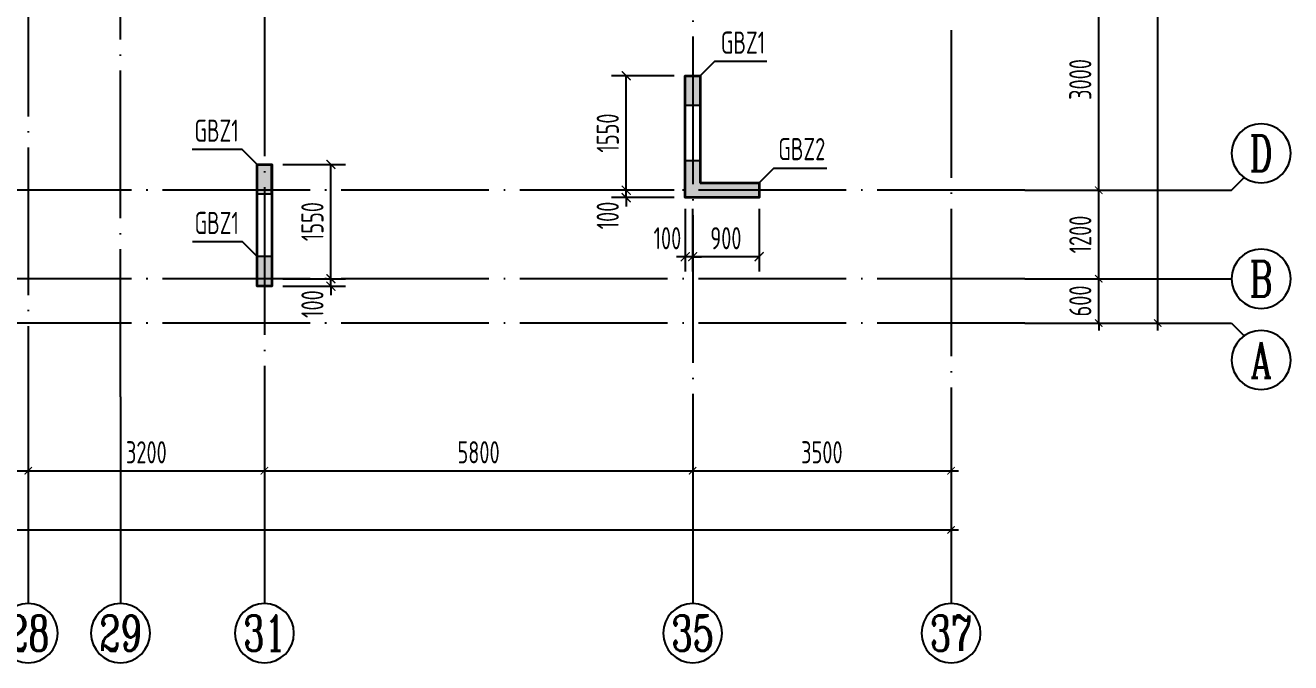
# Model space of a CAD drawing. Extents: x -668857 to 154266, y -275694 to 291306.
# Drawn here: x -302145 to -285006, y -79309 to -70675 of the extents above; entities that cross this region are included whole.
import ezdxf
from ezdxf.enums import TextEntityAlignment as Align

# ---------------------------------------------------------------- set-up
doc = ezdxf.new("R2010")
doc.units = 0
doc.header["$LTSCALE"] = 1000
doc.linetypes.add('DOTE', pattern=[2.42, 2, -0.2, 0.02, -0.2])
doc.layers.get('0').update_dxf_attribs({"linetype": 'CONTINUOUS'})
doc.layers.get('DEFPOINTS').update_dxf_attribs({"linetype": 'CONTINUOUS'})
for name, color, linetype in [('A-AXIS', 1, 'CONTINUOUS'), ('A-DOTE', 10, 'DOTE'), ('AXIS_NUM', 7, 'CONTINUOUS'), ('S-Q墙实线', 6, 'CONTINUOUS'), ('S-Q墙标注', 3, 'CONTINUOUS'), ('S-X详图填充', 252, 'CONTINUOUS'), ('S-X详图实线', 4, 'CONTINUOUS'), ('S-Y一般标注', 3, 'CONTINUOUS'), ('S-Z柱编号', 6, 'CONTINUOUS')]:
    doc.layers.add(name, color=color, linetype=linetype)
doc.styles.add('TSSD_Axis', font='complex.shx', dxfattribs={"width": 0.7, "bigfont": 'hztxt.shx'})
doc.styles.add('TSSD_DIMENSION', font='Tssdeng.shx', dxfattribs={"width": 0.7, "bigfont": 'tssdchn.shx'})
doc.styles.add('TSSD_REIN', font='tssdeng.shx', dxfattribs={"width": 0.7, "height": 300, "bigfont": 'tssdchn.shx'})
doc.styles.add('结构文字', font='zstxt.shx', dxfattribs={"width": 0.7, "bigfont": 'zshz.shx'})
doc.dimstyles.new('STRUCK', dxfattribs={"dimtxt": 400, "dimasz": 121, "dimexe": 200, "dimexo": 150, "dimgap": 115, "dimtad": 1, "dimdec": 0, "dimdsep": 46, "dimtxsty": '结构文字', "dimblk": 'ARCHTICK', "dimcen": 400, "dimclrd": 3, "dimclre": 3, "dimclrt": 7, "dimadec": 0, "dimazin": 0, "dimtfac": 1, "dimtdec": 0, "dimtix": 1, "dimtmove": 2, "dimatfit": 3, "dimldrblk": '_DIMX', "dimfxl": 0, "dimtolj": 1, "dimtzin": 0, "dimarcsym": 0})
doc.dimstyles.new('TSSD_100_100', dxfattribs={"dimtxt": 300, "dimasz": 100, "dimexe": 100, "dimexo": 250, "dimgap": 100, "dimtad": 1, "dimdec": 0, "dimzin": 0, "dimdsep": 46, "dimtxsty": 'TSSD_DIMENSION', "dimblk": 'ARCHTICK', "dimcen": 0, "dimdle": 100, "dimclrt": 7, "dimadec": 0, "dimazin": 0, "dimtfac": 1, "dimtdec": 0, "dimtix": 1, "dimtmove": 2, "dimatfit": 3, "dimldrblk": 'ARCHTICK', "dimfxl": 0, "dimtolj": 1, "dimtzin": 0, "dimarcsym": 0})

# ---------------------------------------------------------------- blocks, each defined once
blk = doc.blocks.new('_ArchTick')
at = {"color": 0, "linetype": 'ByBlock', "const_width": 0.15}
blk.add_lwpolyline([(-0.5, -0.5), (0.5, 0.5)], dxfattribs=at)
blk = doc.blocks.new('*D193')
at = {"layer": 'DEFPOINTS', "color": 0}
for p in [(42100, 3600), (45300, 3600), (45300, 2600)]:
    blk.add_point(p, dxfattribs=at)
at = {"layer": 'S-Y一般标注', "color": 0, "lineweight": -2}
for p, q in [((42100, 3350), (42100, 2500)), ((45300, 3350), (45300, 2500)), ((42000, 2600), (45400, 2600))]:
    blk.add_line(p, q, dxfattribs=at)
at = {"layer": 'S-Y一般标注', "color": 0, "lineweight": -2, "xscale": 100, "yscale": 100, "zscale": 100, "rotation": 180}
blk.add_blockref('_ArchTick', (42100, 2600), dxfattribs=at)
at = {"layer": 'S-Y一般标注', "color": 0, "lineweight": -2, "xscale": 100, "yscale": 100, "zscale": 100}
blk.add_blockref('_ArchTick', (45300, 2600), dxfattribs=at)
at = {"layer": 'S-Y一般标注', "color": 7, "insert": (43700, 2850), "char_height": 300, "attachment_point": 5, "style": 'TSSD_DIMENSION'}
blk.add_mtext('\\A1;3200', dxfattribs=at)
blk = doc.blocks.new('ts_axno')
at = {"color": 0, "linetype": 'ByBlock', "lineweight": -2}
blk.add_circle((0, 0), 0.5, dxfattribs=at)
at = {"color": 0, "linetype": 'ByBlock', "lineweight": -2, "style": 'TSSD_Axis', "width": 0.7}
blk.add_attdef('A', text='', height=0.6, dxfattribs=at).set_placement((0, 0), align=Align.MIDDLE_CENTER)
blk = doc.blocks.new('*D194')
at = {"layer": 'DEFPOINTS', "color": 0}
for p in [(45300, 3600), (51100, 3600), (51100, 2600)]:
    blk.add_point(p, dxfattribs=at)
at = {"layer": 'S-Y一般标注', "color": 0, "lineweight": -2}
for p, q in [((45300, 3350), (45300, 2500)), ((51100, 3350), (51100, 2500)), ((45200, 2600), (51200, 2600))]:
    blk.add_line(p, q, dxfattribs=at)
at = {"layer": 'S-Y一般标注', "color": 0, "lineweight": -2, "xscale": 100, "yscale": 100, "zscale": 100, "rotation": 180}
blk.add_blockref('_ArchTick', (45300, 2600), dxfattribs=at)
at = {"layer": 'S-Y一般标注', "color": 0, "lineweight": -2, "xscale": 100, "yscale": 100, "zscale": 100}
blk.add_blockref('_ArchTick', (51100, 2600), dxfattribs=at)
at = {"layer": 'S-Y一般标注', "color": 7, "insert": (48200, 2850), "char_height": 300, "attachment_point": 5, "style": 'TSSD_DIMENSION'}
blk.add_mtext('\\A1;5800', dxfattribs=at)
blk = doc.blocks.new('*D195')
at = {"layer": 'DEFPOINTS', "color": 0}
for p in [(51100, 3600), (54600, 3600), (54600, 2600)]:
    blk.add_point(p, dxfattribs=at)
at = {"layer": 'S-Y一般标注', "color": 0, "lineweight": -2}
for p, q in [((51100, 3350), (51100, 2500)), ((54600, 3350), (54600, 2500)), ((51000, 2600), (54700, 2600))]:
    blk.add_line(p, q, dxfattribs=at)
at = {"layer": 'S-Y一般标注', "color": 0, "lineweight": -2, "xscale": 100, "yscale": 100, "zscale": 100, "rotation": 180}
blk.add_blockref('_ArchTick', (51100, 2600), dxfattribs=at)
at = {"layer": 'S-Y一般标注', "color": 0, "lineweight": -2, "xscale": 100, "yscale": 100, "zscale": 100}
blk.add_blockref('_ArchTick', (54600, 2600), dxfattribs=at)
at = {"layer": 'S-Y一般标注', "color": 7, "insert": (52850, 2850), "char_height": 300, "attachment_point": 5, "style": 'TSSD_DIMENSION'}
blk.add_mtext('\\A1;3500', dxfattribs=at)
blk = doc.blocks.new('*D196')
at = {"layer": 'DEFPOINTS', "color": 0}
for p in [(4600, 3600), (54600, 3600), (54600, 1800)]:
    blk.add_point(p, dxfattribs=at)
at = {"layer": 'S-Y一般标注', "color": 0, "lineweight": -2}
for p, q in [((4600, 3350), (4600, 1700)), ((54600, 3350), (54600, 1700)), ((4500, 1800), (54700, 1800))]:
    blk.add_line(p, q, dxfattribs=at)
at = {"layer": 'S-Y一般标注', "color": 0, "lineweight": -2, "xscale": 100, "yscale": 100, "zscale": 100, "rotation": 180}
blk.add_blockref('_ArchTick', (4600, 1800), dxfattribs=at)
at = {"layer": 'S-Y一般标注', "color": 0, "lineweight": -2, "xscale": 100, "yscale": 100, "zscale": 100}
blk.add_blockref('_ArchTick', (54600, 1800), dxfattribs=at)
at = {"layer": 'S-Y一般标注', "color": 7, "insert": (29600, 2050), "char_height": 300, "attachment_point": 5, "style": 'TSSD_DIMENSION'}
blk.add_mtext('\\A1;50000', dxfattribs=at)
blk = doc.blocks.new('*D200')
at = {"layer": 'DEFPOINTS', "color": 0}
for p in [(38900, 3600), (42100, 3600), (42100, 2600)]:
    blk.add_point(p, dxfattribs=at)
at = {"layer": 'S-Y一般标注', "color": 0, "lineweight": -2}
for p, q in [((38900, 3350), (38900, 2500)), ((42100, 3350), (42100, 2500)), ((38800, 2600), (42200, 2600))]:
    blk.add_line(p, q, dxfattribs=at)
at = {"layer": 'S-Y一般标注', "color": 0, "lineweight": -2, "xscale": 100, "yscale": 100, "zscale": 100, "rotation": 180}
blk.add_blockref('_ArchTick', (38900, 2600), dxfattribs=at)
at = {"layer": 'S-Y一般标注', "color": 0, "lineweight": -2, "xscale": 100, "yscale": 100, "zscale": 100}
blk.add_blockref('_ArchTick', (42100, 2600), dxfattribs=at)
at = {"layer": 'S-Y一般标注', "color": 7, "insert": (40500, 2850), "char_height": 300, "attachment_point": 5, "style": 'TSSD_DIMENSION'}
blk.add_mtext('\\A1;3200', dxfattribs=at)
blk = doc.blocks.new('*D201')
at = {"layer": 'DEFPOINTS', "color": 0}
for p in [(55600, 5200), (56600, 5200), (55600, 4600)]:
    blk.add_point(p, dxfattribs=at)
at = {"layer": 'S-Y一般标注', "color": 0, "lineweight": -2}
for p, q in [((55850, 5200), (56700, 5200)), ((56600, 5200), (56600, 5300)), ((56600, 4600), (56600, 5200)), ((55850, 4600), (56700, 4600)), ((56600, 4600), (56600, 4500))]:
    blk.add_line(p, q, dxfattribs=at)
at = {"layer": 'S-Y一般标注', "color": 0, "lineweight": -2, "xscale": 100, "yscale": 100, "zscale": 100}
for p, rotation in [((56600, 5200), 270), ((56600, 4600), 90)]:
    blk.add_blockref('_ArchTick', p, dxfattribs=dict(at, rotation=rotation))
at = {"layer": 'S-Y一般标注', "color": 7, "insert": (56350, 4900), "char_height": 300, "attachment_point": 5, "rotation": 90, "style": 'TSSD_DIMENSION'}
blk.add_mtext('\\A1;600', dxfattribs=at)
blk = doc.blocks.new('*D207')
at = {"layer": 'DEFPOINTS', "color": 0}
for p in [(55600, 17150), (57400, 17150), (55600, 4600)]:
    blk.add_point(p, dxfattribs=at)
at = {"layer": 'S-Y一般标注', "color": 0, "lineweight": -2}
for p, q in [((55850, 17150), (57500, 17150)), ((57400, 4500), (57400, 17250)), ((55850, 4600), (57500, 4600))]:
    blk.add_line(p, q, dxfattribs=at)
at = {"layer": 'S-Y一般标注', "color": 0, "lineweight": -2, "xscale": 100, "yscale": 100, "zscale": 100}
for p, rotation in [((57400, 17150), 90), ((57400, 4600), 270)]:
    blk.add_blockref('_ArchTick', p, dxfattribs=dict(at, rotation=rotation))
at = {"layer": 'S-Y一般标注', "color": 7, "insert": (57150, 10875), "char_height": 300, "attachment_point": 5, "rotation": 90, "style": 'TSSD_DIMENSION'}
blk.add_mtext('\\A1;12550', dxfattribs=at)
blk = doc.blocks.new('*D209')
at = {"layer": 'DEFPOINTS', "color": 0}
for p in [(55600, 6400), (56600, 6400), (55600, 5200)]:
    blk.add_point(p, dxfattribs=at)
at = {"layer": 'S-Y一般标注', "color": 0, "lineweight": -2}
for p, q in [((55850, 6400), (56700, 6400)), ((56600, 5100), (56600, 6500)), ((55850, 5200), (56700, 5200))]:
    blk.add_line(p, q, dxfattribs=at)
at = {"layer": 'S-Y一般标注', "color": 0, "lineweight": -2, "xscale": 100, "yscale": 100, "zscale": 100}
for p, rotation in [((56600, 6400), 90), ((56600, 5200), 270)]:
    blk.add_blockref('_ArchTick', p, dxfattribs=dict(at, rotation=rotation))
at = {"layer": 'S-Y一般标注', "color": 7, "insert": (56350, 5800), "char_height": 300, "attachment_point": 5, "rotation": 90, "style": 'TSSD_DIMENSION'}
blk.add_mtext('\\A1;1200', dxfattribs=at)
blk = doc.blocks.new('*D210')
at = {"layer": 'DEFPOINTS', "color": 0}
for p in [(55600, 9400), (56600, 9400), (55600, 6400)]:
    blk.add_point(p, dxfattribs=at)
at = {"layer": 'S-Y一般标注', "color": 0, "lineweight": -2}
for p, q in [((56600, 6300), (56600, 9500)), ((55850, 9400), (56700, 9400)), ((55850, 6400), (56700, 6400))]:
    blk.add_line(p, q, dxfattribs=at)
at = {"layer": 'S-Y一般标注', "color": 0, "lineweight": -2, "xscale": 100, "yscale": 100, "zscale": 100}
for p, rotation in [((56600, 9400), 90), ((56600, 6400), 270)]:
    blk.add_blockref('_ArchTick', p, dxfattribs=dict(at, rotation=rotation))
at = {"layer": 'S-Y一般标注', "color": 7, "insert": (56350, 7900), "char_height": 300, "attachment_point": 5, "rotation": 90, "style": 'TSSD_DIMENSION'}
blk.add_mtext('\\A1;3000', dxfattribs=at)
blk = doc.blocks.new('*D1857')
at = {"layer": 'DEFPOINTS', "color": 0}
for p in [(-294006, -72909), (-293206, -72909), (-293206, -73009)]:
    blk.add_point(p, dxfattribs=at)
at = {"layer": 'S-Q墙标注', "color": 3, "lineweight": -2}
for p, q in [((-294006, -72909), (-294006, -72788)), ((-293356, -72909), (-294206, -72909)), ((-293356, -73009), (-294206, -73009)), ((-294006, -73009), (-294006, -72909)), ((-294006, -73009), (-294006, -73130))]:
    blk.add_line(p, q, dxfattribs=at)
at = {"layer": 'S-Q墙标注', "color": 3, "lineweight": -2, "xscale": 121, "yscale": 121, "zscale": 121}
for p, rotation in [((-294006, -72909), 270), ((-294006, -73009), 90)]:
    blk.add_blockref('_ArchTick', p, dxfattribs=dict(at, rotation=rotation))
at = {"layer": 'S-Q墙标注', "color": 7, "insert": (-294256, -73251), "char_height": 300, "attachment_point": 5, "rotation": 90, "style": 'TSSD_REIN'}
blk.add_mtext('\\A1;100', dxfattribs=at)
blk = doc.blocks.new('_DIMX')
blk.add_line((-150, 0), (150, 0))
at = {"const_width": 50}
blk.add_lwpolyline([(-70, -70), (70, 70)], dxfattribs=at)
blk = doc.blocks.new('*D1858')
at = {"layer": 'DEFPOINTS', "color": 0}
for p in [(-294006, -71359), (-293206, -71359), (-293206, -72909)]:
    blk.add_point(p, dxfattribs=at)
at = {"layer": 'S-Q墙标注', "color": 3, "lineweight": -2}
for p, q in [((-293356, -71359), (-294206, -71359)), ((-294006, -72909), (-294006, -71359)), ((-293356, -72909), (-294206, -72909))]:
    blk.add_line(p, q, dxfattribs=at)
at = {"layer": 'S-Q墙标注', "color": 3, "lineweight": -2, "xscale": 121, "yscale": 121, "zscale": 121}
for p, rotation in [((-294006, -71359), 90), ((-294006, -72909), 270)]:
    blk.add_blockref('_ArchTick', p, dxfattribs=dict(at, rotation=rotation))
at = {"layer": 'S-Q墙标注', "color": 7, "insert": (-294256, -72134), "char_height": 300, "attachment_point": 5, "rotation": 90, "style": 'TSSD_REIN'}
blk.add_mtext('\\A1;1550', dxfattribs=at)
blk = doc.blocks.new('*D1859')
at = {"layer": 'DEFPOINTS', "color": 0}
for p in [(-293106, -73009), (-292206, -73009), (-293106, -73809)]:
    blk.add_point(p, dxfattribs=at)
at = {"layer": 'S-Q墙标注', "color": 3, "lineweight": -2}
for p, q in [((-293106, -73159), (-293106, -74009)), ((-292206, -73159), (-292206, -74009)), ((-292206, -73809), (-293106, -73809))]:
    blk.add_line(p, q, dxfattribs=at)
at = {"layer": 'S-Q墙标注', "color": 3, "lineweight": -2, "xscale": 121, "yscale": 121, "zscale": 121, "rotation": 180}
blk.add_blockref('_ArchTick', (-293106, -73809), dxfattribs=at)
at = {"layer": 'S-Q墙标注', "color": 3, "lineweight": -2, "xscale": 121, "yscale": 121, "zscale": 121}
blk.add_blockref('_ArchTick', (-292206, -73809), dxfattribs=at)
at = {"layer": 'S-Q墙标注', "color": 7, "insert": (-292656, -73559), "char_height": 300, "attachment_point": 5, "style": 'TSSD_REIN'}
blk.add_mtext('\\A1;900', dxfattribs=at)
blk = doc.blocks.new('*D1860')
at = {"layer": 'DEFPOINTS', "color": 0}
for p in [(-293206, -73009), (-293106, -73009), (-293206, -73809)]:
    blk.add_point(p, dxfattribs=at)
at = {"layer": 'S-Q墙标注', "color": 3, "lineweight": -2}
for p, q in [((-293206, -73159), (-293206, -74009)), ((-293106, -73159), (-293106, -74009)), ((-293206, -73809), (-293327, -73809)), ((-293106, -73809), (-293206, -73809)), ((-293106, -73809), (-292985, -73809))]:
    blk.add_line(p, q, dxfattribs=at)
at = {"layer": 'S-Q墙标注', "color": 3, "lineweight": -2, "xscale": 121, "yscale": 121, "zscale": 121}
blk.add_blockref('_ArchTick', (-293206, -73809), dxfattribs=at)
at = {"layer": 'S-Q墙标注', "color": 3, "lineweight": -2, "xscale": 121, "yscale": 121, "zscale": 121, "rotation": 180}
blk.add_blockref('_ArchTick', (-293106, -73809), dxfattribs=at)
at = {"layer": 'S-Q墙标注', "color": 7, "insert": (-293448, -73559), "char_height": 300, "attachment_point": 5, "style": 'TSSD_REIN'}
blk.add_mtext('\\A1;100', dxfattribs=at)
blk = doc.blocks.new('*D1861')
at = {"layer": 'DEFPOINTS', "color": 0}
for p in [(-298806, -74109), (-298806, -74209), (-298006, -74109)]:
    blk.add_point(p, dxfattribs=at)
at = {"layer": 'S-Q墙标注', "color": 3, "lineweight": -2}
for p, q in [((-298006, -74109), (-298006, -73988)), ((-298656, -74109), (-297806, -74109)), ((-298656, -74209), (-297806, -74209)), ((-298006, -74209), (-298006, -74109)), ((-298006, -74209), (-298006, -74330))]:
    blk.add_line(p, q, dxfattribs=at)
at = {"layer": 'S-Q墙标注', "color": 3, "lineweight": -2, "xscale": 121, "yscale": 121, "zscale": 121}
for p, rotation in [((-298006, -74109), 270), ((-298006, -74209), 90)]:
    blk.add_blockref('_ArchTick', p, dxfattribs=dict(at, rotation=rotation))
at = {"layer": 'S-Q墙标注', "color": 7, "insert": (-298256, -74451), "char_height": 300, "attachment_point": 5, "rotation": 90, "style": 'TSSD_REIN'}
blk.add_mtext('\\A1;100', dxfattribs=at)
blk = doc.blocks.new('*D1862')
at = {"layer": 'DEFPOINTS', "color": 0}
for p in [(-298806, -72559), (-298006, -72559), (-298806, -74109)]:
    blk.add_point(p, dxfattribs=at)
at = {"layer": 'S-Q墙标注', "color": 3, "lineweight": -2}
for p, q in [((-298656, -72559), (-297806, -72559)), ((-298006, -74109), (-298006, -72559)), ((-298656, -74109), (-297806, -74109))]:
    blk.add_line(p, q, dxfattribs=at)
at = {"layer": 'S-Q墙标注', "color": 3, "lineweight": -2, "xscale": 121, "yscale": 121, "zscale": 121}
for p, rotation in [((-298006, -72559), 90), ((-298006, -74109), 270)]:
    blk.add_blockref('_ArchTick', p, dxfattribs=dict(at, rotation=rotation))
at = {"layer": 'S-Q墙标注', "color": 7, "insert": (-298256, -73334), "char_height": 300, "attachment_point": 5, "rotation": 90, "style": 'TSSD_REIN'}
blk.add_mtext('\\A1;1550', dxfattribs=at)
blk = doc.blocks.new('20210726.16395156')
at = {"layer": 'A-AXIS'}
for p, q in [((58400, 6400), (58571.6, 6571.7)), ((55600, 6400), (58400, 6400)), ((55600, 5200), (58400, 5200)), ((55600, 4600), (58400, 4600)), ((58400, 4600), (58571.6, 4428.4)), ((42100, 3600), (42100, 800)), ((43350, 3600.3), (43350, 800.3)), ((45300, 3600), (45300, 800)), ((51100, 3600), (51100, 800)), ((54600, 3600), (54600, 800))]:
    blk.add_line(p, q, dxfattribs=at)
at = {"layer": 'A-DOTE'}
for p, q in [((54600, 18249.9), (54600, 3600)), ((45299.8, 13700), (45300, 3600)), ((43350, 3600.2), (43350, 11500)), ((51100, 10900), (51100, 3600)), ((42100, 9400), (42100, 3600)), ((55600, 6400), (3600, 6400)), ((55600, 5200), (3600, 5200)), ((55600, 4600), (3600, 4600))]:
    blk.add_line(p, q, dxfattribs=at)
at = {"layer": 'A-AXIS'}
ref = blk.add_blockref('ts_axno', (58800, 6900), dxfattribs=dict(at, xscale=-800, yscale=800, zscale=800, rotation=180))
ref.add_attrib('C', 'D', dxfattribs={"layer": 'AXIS_NUM', "height": 480, "style": 'TSSD_Axis', "width": 0.7}).set_placement((58800, 6900), align=Align.MIDDLE_CENTER)
ref = blk.add_blockref('ts_axno', (58800, 5200), dxfattribs=dict(at, xscale=-800, yscale=800, zscale=800))
ref.add_attrib('A', 'B', dxfattribs={"layer": 'AXIS_NUM', "height": 480, "style": 'TSSD_Axis', "width": 0.7}).set_placement((58800, 5200), align=Align.MIDDLE_CENTER)
ref = blk.add_blockref('ts_axno', (58800, 4100), dxfattribs=dict(at, xscale=-800, yscale=800, zscale=800))
ref.add_attrib('F', 'A', dxfattribs={"layer": 'AXIS_NUM', "height": 480, "style": 'TSSD_Axis', "width": 0.7}).set_placement((58800, 4100), align=Align.MIDDLE_CENTER)
ref = blk.add_blockref('ts_axno', (42100, 400), dxfattribs=dict(at, xscale=-800, yscale=800, zscale=800, rotation=180))
ref.add_attrib('19', '28', dxfattribs={"layer": 'AXIS_NUM', "height": 480, "style": 'TSSD_Axis', "width": 0.7}).set_placement((42100, 400), align=Align.MIDDLE_CENTER)
ref = blk.add_blockref('ts_axno', (43350, 400.3), dxfattribs=dict(at, xscale=-800, yscale=800, zscale=800, rotation=180))
ref.add_attrib('5', '29', dxfattribs={"layer": 'AXIS_NUM', "height": 480, "style": 'TSSD_Axis', "width": 0.7}).set_placement((43350, 400.3), align=Align.MIDDLE_CENTER)
ref = blk.add_blockref('ts_axno', (45300, 400), dxfattribs=dict(at, xscale=-800, yscale=800, zscale=800, rotation=180))
ref.add_attrib('19', '31', dxfattribs={"layer": 'AXIS_NUM', "height": 480, "style": 'TSSD_Axis', "width": 0.7}).set_placement((45300, 400), align=Align.MIDDLE_CENTER)
ref = blk.add_blockref('ts_axno', (51100, 400), dxfattribs=dict(at, xscale=-800, yscale=800, zscale=800, rotation=180))
ref.add_attrib('22', '35', dxfattribs={"layer": 'AXIS_NUM', "height": 480, "style": 'TSSD_Axis', "width": 0.7}).set_placement((51100, 400), align=Align.MIDDLE_CENTER)
ref = blk.add_blockref('ts_axno', (54600, 400), dxfattribs=dict(at, xscale=-800, yscale=800, zscale=800, rotation=180))
ref.add_attrib('23', '37', dxfattribs={"layer": 'AXIS_NUM', "height": 480, "style": 'TSSD_Axis', "width": 0.7}).set_placement((54600, 400), align=Align.MIDDLE_CENTER)
at = {"layer": 'S-Y一般标注'}
for base, p1, p2, picture, middle in [((57400, 17150), (55600, 4600), (55600, 17150), '*D207', (57150, 10875)), ((56600, 9400), (55600, 6400), (55600, 9400), '*D210', (56350, 7900)), ((56600, 6400), (55600, 5200), (55600, 6400), '*D209', (56350, 5800)), ((56600, 5200), (55600, 4600), (55600, 5200), '*D201', (56350, 4900))]:
    dim = blk.add_linear_dim(base=base, p1=p1, p2=p2, angle=90, dimstyle='TSSD_100_100', dxfattribs=at)
    dim.commit()
    dim.dimension.update_dxf_attribs({"geometry": picture, "text_midpoint": middle})
for base, p1, p2, picture, middle in [((54600, 1800), (4600, 3600), (54600, 3600), '*D196', (29600, 2050)), ((42100, 2600.1), (38900, 3600.1), (42100, 3600.1), '*D200', (40500, 2850.1)), ((45300, 2600.1), (42100, 3600.1), (45300, 3600.1), '*D193', (43700, 2850.1)), ((51100, 2600), (45300, 3600), (51100, 3600), '*D194', (48200, 2850)), ((54600, 2600), (51100, 3600), (54600, 3600), '*D195', (52850, 2850))]:
    dim = blk.add_linear_dim(base=base, p1=p1, p2=p2, dimstyle='TSSD_100_100', dxfattribs=at)
    dim.commit()
    dim.dimension.update_dxf_attribs({"geometry": picture, "text_midpoint": middle})

msp = doc.modelspace()

# ---------------------------------------------------------------- hatches: boundary and pattern name
at = {"layer": 'S-X详图填充'}
h = msp.add_hatch(color=256, dxfattribs=at)
h.dxf.hatch_style = 1
h.paths.add_polyline_path([(-293205.93, -71758.61), (-293005.93, -71758.61), (-293005.93, -71358.61), (-293205.93, -71358.61)])
h = msp.add_hatch(color=256, dxfattribs=at)
h.dxf.hatch_style = 1
h.paths.add_polyline_path([(-299008.42, -72958.62), (-298808.42, -72958.62), (-298808.42, -72558.62), (-299008.42, -72558.62)])
h = msp.add_hatch(color=256, dxfattribs=at)
h.dxf.hatch_style = 1
h.paths.add_polyline_path([(-293005.93, -72508.61), (-293205.93, -72508.61), (-293205.93, -73008.61), (-292205.93, -73008.61), (-292205.93, -72808.61), (-293005.93, -72808.61)])
h = msp.add_hatch(color=256, dxfattribs=at)
h.dxf.hatch_style = 1
h.paths.add_polyline_path([(-299005.91, -74208.62), (-298805.91, -74208.62), (-298805.91, -73808.62), (-299005.91, -73808.62)])

# ---------------------------------------------------------------- linework, layer by layer
at = {"layer": 'S-Q墙实线', "lineweight": 35}
msp.add_lwpolyline([(-293005.92, -72808.61), (-292205.91, -72808.61), (-292205.91, -73008.61), (-293205.92, -73008.61), (-293205.92, -71358.61), (-293005.92, -71358.61)], close=True, dxfattribs=at)
for points in [[(-299005.94, -72908.61), (-299005.92, -72558.62), (-298805.92, -72558.63), (-298805.94, -72908.62)], [(-298805.94, -72908.61), (-298805.92, -74208.62), (-299005.92, -74208.62), (-299005.94, -72908.62)]]:
    msp.add_lwpolyline(points, dxfattribs=at)
at = {"layer": 'S-X详图实线'}
for points in [[(-293205.93, -71758.61), (-293005.93, -71758.61), (-293005.93, -71358.61), (-293205.93, -71358.61), (-293205.93, -71758.61)], [(-299008.42, -72958.62), (-298808.42, -72958.62), (-298808.42, -72558.62), (-299008.42, -72558.62), (-299008.42, -72958.62)], [(-293005.93, -72508.61), (-293205.93, -72508.61), (-293205.93, -73008.61), (-292205.93, -73008.61), (-292205.93, -72808.61), (-293005.93, -72808.61), (-293005.93, -72508.61)], [(-299005.91, -74208.62), (-298805.91, -74208.62), (-298805.91, -73808.62), (-299005.91, -73808.62), (-299005.91, -74208.62)]]:
    msp.add_lwpolyline(points, close=True, dxfattribs=at)
at = {"layer": 'S-Z柱编号', "color": 7}
for points in [[(-293005.91, -71358.61), (-292805.91, -71158.61), (-292102.04, -71158.61)], [(-299005.91, -72558.62), (-299205.91, -72358.62), (-299884.51, -72358.62)], [(-292205.91, -72808.61), (-292005.91, -72608.61), (-291290.69, -72608.61)], [(-299003.39, -73808.62), (-299203.39, -73608.62), (-299882, -73608.62)]]:
    msp.add_lwpolyline(points, dxfattribs=at)

# ---------------------------------------------------------------- block references
at = {"layer": 'A-DOTE'}
msp.add_blockref('20210726.16395156', (-344205.9, -79308.66), dxfattribs=at)

# ---------------------------------------------------------------- texts
at = {"layer": 'S-Z柱编号', "color": 7, "style": 'TSSD_REIN', "width": 0.7}
for s, p in [('GBZ1', (-292724.27, -71149.33)), ('GBZ1', (-299854.43, -72341.87)), ('GBZ2', (-291945.7, -72591.77)), ('GBZ1', (-299851.91, -73591.87))]:
    msp.add_text(s, height=300, dxfattribs=at).set_placement(p, align=Align.BOTTOM_LEFT)

# ---------------------------------------------------------------- dimensions: what is measured, and where the dimension line sits
at = {"layer": 'S-Q墙标注'}
for base, p1, p2, angle, picture, middle in [((-294005.91, -71358.61), (-293205.91, -72908.61), (-293205.91, -71358.61), 90, '*D1858', (-294255.91, -72133.61)), ((-298005.91, -72558.62), (-298805.91, -74108.61), (-298805.91, -72558.62), 90, '*D1862', (-298255.91, -73333.62)), ((-293105.9, -73808.61), (-292205.91, -73008.61), (-293105.9, -73008.61), 180, '*D1859', (-292655.9, -73558.61))]:
    dim = msp.add_linear_dim(base=base, p1=p1, p2=p2, angle=angle, dimstyle='STRUCK', override={"dimtxt": 300, "dimgap": 100, "dimtxsty": 'TSSD_REIN'}, dxfattribs=at)
    dim.commit()
    dim.dimension.update_dxf_attribs({"geometry": picture, "text_midpoint": middle})
for base, p1, p2, angle, picture, middle in [((-294005.91, -72908.61), (-293205.91, -73008.61), (-293205.91, -72908.61), 90, '*D1857', (-294255.91, -73250.54)), ((-293205.91, -73808.61), (-293105.9, -73008.61), (-293205.91, -73008.61), 180, '*D1860', (-293447.83, -73558.61)), ((-298005.91, -74108.61), (-298805.91, -74208.62), (-298805.91, -74108.61), 90, '*D1861', (-298255.91, -74450.54))]:
    dim = msp.add_linear_dim(base=base, p1=p1, p2=p2, angle=angle, dimstyle='STRUCK', override={"dimtxt": 300, "dimgap": 100, "dimtxsty": 'TSSD_REIN'}, dxfattribs=at)
    dim.commit()
    dim.dimension.update_dxf_attribs({"geometry": picture, "text_midpoint": middle, "dimtype": 160})

doc.saveas('drawing.dxf')
